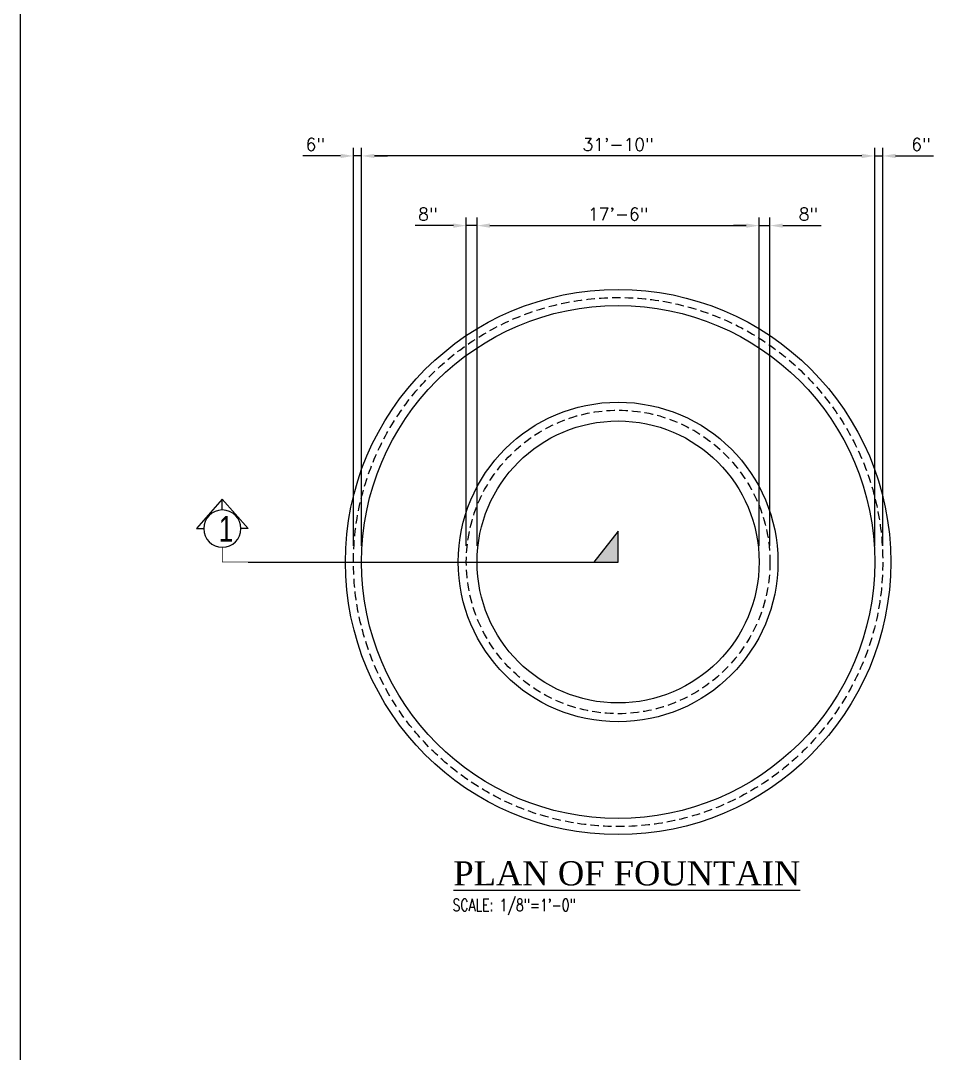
# Model space of a CAD drawing. Header units: inches. Extents: x 53036 to 54375, y -2788 to 288.
# Drawn here: x 53036 to 53729, y -1250 to -481 of the extents above; entities that cross this region are included whole.
import ezdxf
from ezdxf.enums import TextEntityAlignment as Align

# ---------------------------------------------------------------- set-up
doc = ezdxf.new("R2010")
doc.units = ezdxf.units.IN
doc.linetypes.add('HIDDEN', pattern=[9.525, 6.35, -3.175])
for name, color, linetype in [('A-TYP-DIM', 1, 'Continuous'), ('A-TYP-H-TEXT', 2, 'Continuous'), ('A-TYP-SEC-MARK', 5, 'Continuous'), ('dim', 2, 'Continuous'), ('water hatch', 121, 'Continuous')]:
    doc.layers.add(name, color=color, linetype=linetype)
doc.layers.add('WALL LT', color=3, linetype='Continuous', lineweight=25)
doc.styles.add('HADINGS', font='times.ttf')
doc.styles.add('rizwan', font='romans.shx', dxfattribs={"width": 0.75})
doc.styles.add('romans', font='romans.shx')
doc.styles.add('SEC-MARK', font='swisscl.ttf')
doc.dimstyles.new('STYLE-64', dxfattribs={"dimscale": 0, "dimtxt": 0.09375, "dimasz": 0.125, "dimexe": 0.0625, "dimexo": 0.0625, "dimgap": 0.03125, "dimtad": 1, "dimlfac": -1, "dimzin": 3, "dimdsep": 46, "dimlunit": 4, "dimtxsty": 'romans', "dimcen": 0.125, "dimdle": 4, "dimclrd": 1, "dimclre": 1, "dimclrt": 2, "dimadec": 0, "dimazin": 0, "dimtfac": 0.5, "dimtix": 1, "dimtmove": 2, "dimatfit": 3, "dimldrblk": 'ARC', "dimfxl": 0, "dimfrac": 1, "dimtolj": 1, "dimtzin": 3, "dimarcsym": 0})

# ---------------------------------------------------------------- blocks, each defined once
blk = doc.blocks.new('SEC-MARK')
at = {"layer": 'A-TYP-SEC-MARK', "color": 2, "linetype": 'Continuous'}
for p, q in [((0, 0.4881), (-0.201, 0.259)), ((0, 0.4881), (0.201, 0.259)), ((0, 0.4037), (0, 0.4881)), ((-0.201, 0.259), (-0.1447, 0.259)), ((0.201, 0.259), (0.1447, 0.259))]:
    blk.add_line(p, q, dxfattribs=at)
at = {"layer": 'A-TYP-SEC-MARK', "color": 2, "linetype": 'Continuous', "const_width": 0.005}
blk.add_lwpolyline([(0, 0.1142), (0, 0), (-0.2002, 0)], dxfattribs=at)
at = {"layer": 'A-TYP-SEC-MARK', "color": 2, "linetype": 'Continuous'}
blk.add_circle((0, 0.259), 0.1447, dxfattribs=at)
at = {"layer": 'A-TYP-SEC-MARK', "color": 2, "linetype": 'Continuous', "style": 'SEC-MARK'}
blk.add_attdef('A', text='', height=0.1992, dxfattribs=at).set_placement((0.0013, 0.2579), align=Align.MIDDLE_CENTER)
blk = doc.blocks.new('*D204')
at = {"layer": 'A-TYP-DIM', "color": 1, "lineweight": -2, "ltscale": 1.5, "transparency": 16777216}
for p, q in [((53290.27, -871.7), (53290.27, -575.3)), ((53672.27, -871.7), (53672.27, -575.3)), ((53662.67, -581.3), (53299.87, -581.3))]:
    blk.add_line(p, q, dxfattribs=at)
at = {"layer": 'A-TYP-DIM', "color": 1, "ltscale": 1.5, "transparency": 16777216}
for points in [[(53299.87, -579.7), (53299.87, -582.9), (53290.27, -581.3)], [(53662.67, -579.7), (53662.67, -582.9), (53672.27, -581.3)]]:
    blk.add_solid(points, dxfattribs=at)
at = {"layer": 'Defpoints', "color": 0, "ltscale": 1.5, "transparency": 16777216}
for p in [(53290.27, -581.3), (53290.27, -883.7), (53672.27, -883.7)]:
    blk.add_point(p, dxfattribs=at)
at = {"layer": 'A-TYP-DIM', "color": 2, "ltscale": 1.5, "transparency": 16777216, "insert": (53481.27, -572.72), "char_height": 9.375, "attachment_point": 5, "style": 'romans'}
blk.add_mtext('\\A1;31\'-10"', dxfattribs=at)
blk = doc.blocks.new('ARC')
at = {"layer": 'dim', "color": 0, "linetype": 'ByBlock', "ltscale": 1.5}
for p, q in [((0.144, 0), (-1.163, 0)), ((-0.416, -0.321), (0, 0))]:
    blk.add_line(p, q, dxfattribs=at)
at = {"layer": 'dim', "color": 0, "ltscale": 1.5}
for p, q in [((-0.407, 0.336), (-0.262, 0.434)), ((0, 0), (-0.407, 0.336)), ((-0.275, -0.425), (0, 0)), ((-0.262, 0.434), (0, 0)), ((-0.416, -0.321), (-0.275, -0.425))]:
    blk.add_line(p, q, dxfattribs=at)
blk = doc.blocks.new('*D205')
at = {"layer": 'A-TYP-DIM', "color": 1, "lineweight": -2, "ltscale": 1.5, "transparency": 16777216}
for p, q in [((53284.27, -871.7), (53284.27, -575.3)), ((53290.27, -871.7), (53290.27, -575.3)), ((53274.67, -581.3), (53246.57, -581.3)), ((53290.27, -581.3), (53284.27, -581.3)), ((53299.87, -581.3), (53309.47, -581.3))]:
    blk.add_line(p, q, dxfattribs=at)
at = {"layer": 'A-TYP-DIM', "color": 1, "ltscale": 1.5, "transparency": 16777216}
for points in [[(53274.67, -579.7), (53274.67, -582.9), (53284.27, -581.3)], [(53299.87, -579.7), (53299.87, -582.9), (53290.27, -581.3)]]:
    blk.add_solid(points, dxfattribs=at)
at = {"layer": 'Defpoints', "color": 0, "ltscale": 1.5, "transparency": 16777216}
for p in [(53290.27, -581.3), (53284.27, -883.7), (53290.27, -883.7)]:
    blk.add_point(p, dxfattribs=at)
at = {"layer": 'A-TYP-DIM', "color": 2, "ltscale": 1.5, "transparency": 16777216, "insert": (53255.82, -572.72), "char_height": 9.375, "attachment_point": 5, "style": 'romans'}
blk.add_mtext('\\A1;6"', dxfattribs=at)
blk = doc.blocks.new('*D206')
at = {"layer": 'A-TYP-DIM', "color": 1, "lineweight": -2, "ltscale": 1.5, "transparency": 16777216}
for p, q in [((53672.27, -871.7), (53672.27, -575.3)), ((53678.27, -871.7), (53678.27, -575.3)), ((53662.67, -581.3), (53653.07, -581.3)), ((53672.27, -581.3), (53678.27, -581.3)), ((53687.87, -581.3), (53715.97, -581.3))]:
    blk.add_line(p, q, dxfattribs=at)
at = {"layer": 'A-TYP-DIM', "color": 1, "ltscale": 1.5, "transparency": 16777216}
for points in [[(53662.67, -579.7), (53662.67, -582.9), (53672.27, -581.3)], [(53687.87, -579.7), (53687.87, -582.9), (53678.27, -581.3)]]:
    blk.add_solid(points, dxfattribs=at)
at = {"layer": 'Defpoints', "color": 0, "ltscale": 1.5, "transparency": 16777216}
for p in [(53672.27, -581.3), (53672.27, -883.7), (53678.27, -883.7)]:
    blk.add_point(p, dxfattribs=at)
at = {"layer": 'A-TYP-DIM', "color": 2, "ltscale": 1.5, "transparency": 16777216, "insert": (53706.72, -572.72), "char_height": 9.375, "attachment_point": 5, "style": 'romans'}
blk.add_mtext('\\A1;6"', dxfattribs=at)
blk = doc.blocks.new('*D207')
at = {"layer": 'A-TYP-DIM', "color": 1, "lineweight": -2, "ltscale": 1.5, "transparency": 16777216}
for p, q in [((53376.26, -871.66), (53376.26, -627.19)), ((53586.27, -871.66), (53586.27, -627.19)), ((53385.86, -633.19), (53576.67, -633.19))]:
    blk.add_line(p, q, dxfattribs=at)
at = {"layer": 'A-TYP-DIM', "color": 1, "ltscale": 1.5, "transparency": 16777216}
for points in [[(53385.86, -631.59), (53385.86, -634.79), (53376.26, -633.19)], [(53576.67, -631.59), (53576.67, -634.79), (53586.27, -633.19)]]:
    blk.add_solid(points, dxfattribs=at)
at = {"layer": 'Defpoints', "color": 0, "ltscale": 1.5, "transparency": 16777216}
for p in [(53586.27, -633.19), (53376.26, -883.66), (53586.27, -883.66)]:
    blk.add_point(p, dxfattribs=at)
at = {"layer": 'A-TYP-DIM', "color": 2, "ltscale": 1.5, "transparency": 16777216, "insert": (53481.27, -624.61), "char_height": 9.375, "attachment_point": 5, "style": 'romans'}
blk.add_mtext('\\A1;17\'-6"', dxfattribs=at)
blk = doc.blocks.new('*D208')
at = {"layer": 'A-TYP-DIM', "color": 1, "lineweight": -2, "ltscale": 1.5, "transparency": 16777216}
for p, q in [((53368.26, -871.66), (53368.26, -627.19)), ((53376.26, -871.66), (53376.26, -627.19)), ((53358.66, -633.19), (53330.11, -633.19)), ((53376.26, -633.19), (53368.26, -633.19)), ((53385.86, -633.19), (53395.46, -633.19))]:
    blk.add_line(p, q, dxfattribs=at)
at = {"layer": 'A-TYP-DIM', "color": 1, "ltscale": 1.5, "transparency": 16777216}
for points in [[(53358.66, -631.59), (53358.66, -634.79), (53368.26, -633.19)], [(53385.86, -631.59), (53385.86, -634.79), (53376.26, -633.19)]]:
    blk.add_solid(points, dxfattribs=at)
at = {"layer": 'Defpoints', "color": 0, "ltscale": 1.5, "transparency": 16777216}
for p in [(53368.26, -633.19), (53368.26, -883.66), (53376.26, -883.66)]:
    blk.add_point(p, dxfattribs=at)
at = {"layer": 'A-TYP-DIM', "color": 2, "ltscale": 1.5, "transparency": 16777216, "insert": (53339.59, -624.61), "char_height": 9.375, "attachment_point": 5, "style": 'romans'}
blk.add_mtext('\\A1;8"', dxfattribs=at)
blk = doc.blocks.new('*D209')
at = {"layer": 'A-TYP-DIM', "color": 1, "lineweight": -2, "ltscale": 1.5, "transparency": 16777216}
for p, q in [((53586.27, -871.66), (53586.27, -627.19)), ((53594.27, -871.66), (53594.27, -627.19)), ((53576.67, -633.19), (53567.07, -633.19)), ((53586.27, -633.19), (53594.27, -633.19)), ((53603.87, -633.19), (53632.42, -633.19))]:
    blk.add_line(p, q, dxfattribs=at)
at = {"layer": 'A-TYP-DIM', "color": 1, "ltscale": 1.5, "transparency": 16777216}
for points in [[(53576.67, -631.59), (53576.67, -634.79), (53586.27, -633.19)], [(53603.87, -631.59), (53603.87, -634.79), (53594.27, -633.19)]]:
    blk.add_solid(points, dxfattribs=at)
at = {"layer": 'Defpoints', "color": 0, "ltscale": 1.5, "transparency": 16777216}
for p in [(53594.27, -633.19), (53586.27, -883.66), (53594.27, -883.66)]:
    blk.add_point(p, dxfattribs=at)
at = {"layer": 'A-TYP-DIM', "color": 2, "ltscale": 1.5, "transparency": 16777216, "insert": (53622.94, -624.61), "char_height": 9.375, "attachment_point": 5, "style": 'romans'}
blk.add_mtext('\\A1;8"', dxfattribs=at)

msp = doc.modelspace()

# ---------------------------------------------------------------- hatches: boundary and pattern name
at = {"layer": 'water hatch'}
h = msp.add_hatch(color=1, dxfattribs=at)
h.dxf.hatch_style = 1
h.paths.add_polyline_path([(53481.26531837, -860.75605649), (53463.09340534, -883.69634797), (53481.26531837, -883.69634797)])

# ---------------------------------------------------------------- linework, layer by layer
for p, q in [((53481.26531837, -860.75605649), (53463.09340534, -883.69634797)), ((53481.26531837, -883.69634797), (53481.26531837, -860.75605649)), ((53205.82964807, -883.69634797), (53481.26531837, -883.69634797))]:
    msp.add_line(p, q)
at = {"layer": 'Defpoints'}
msp.add_lwpolyline([(53036.46519274, 288.43183376), (54374.7927487, 288.43183376), (54374.7927487, -2787.53940368), (53036.46519274, -2787.53940368)], close=True, dxfattribs=at)
at = {"layer": 'WALL LT'}
for centre, radius in [((53481.26531837, -883.69634797), 203), ((53481.26531837, -883.69634797), 191), ((53481.26531837, -883.65800243), 119.00615326), ((53481.26531837, -883.65800243), 105.00615326)]:
    msp.add_circle(centre, radius, dxfattribs=at)
at = {"layer": 'WALL LT', "color": 1, "linetype": 'HIDDEN'}
for centre, radius in [((53481.26531837, -883.69634797), 197), ((53481.26531837, -883.65800243), 113.00615326)]:
    msp.add_circle(centre, radius, dxfattribs=at)

# ---------------------------------------------------------------- block references
at = {"layer": 'A-TYP-SEC-MARK'}
ref = msp.add_blockref('SEC-MARK', (53186.60696073, -883.69634797), dxfattribs=dict(at, xscale=-96, yscale=96, zscale=96))
ref.add_attrib('A', '1', dxfattribs={"color": 2, "height": 19.125, "style": 'SEC-MARK'}).set_placement((53189.40220227, -858.94045835), align=Align.MIDDLE_CENTER)

# ---------------------------------------------------------------- texts
at = {"layer": 'A-TYP-H-TEXT', "color": 3, "style": 'HADINGS'}
msp.add_text('%%UPLAN OF FOUNTAIN', height=18, dxfattribs=at).set_placement((53358.61428296, -1124.48408357))
at = {"layer": 'A-TYP-H-TEXT', "style": 'rizwan', "width": 0.75}
msp.add_text('SCALE: 1/8"=1\'-0"', height=9, dxfattribs=at).set_placement((53358.02403509, -1143.58007282))

# ---------------------------------------------------------------- dimensions: what is measured, and where the dimension line sits
at = {"layer": 'A-TYP-DIM', "ltscale": 1.5}
for base, p1, p2, angle, override, picture, middle in [((53290.2653183683, -581.2978474734), (53284.2653183683, -883.6963479663), (53290.2653183683, -883.6963479663), 180, {"dimscale": 96, "dimtxt": 0.097656, "dimasz": 0.1, "dimexo": 0.125, "dimdec": 8, "dimlfac": 1, "dimtmove": 0, "dimatfit": 2}, '*D205', (53255.8153183683, -581.2978474734)), ((53672.2653183636, -581.2978474734), (53678.2653183636, -883.6963479663), (53672.2653183636, -883.6963479663), 0, {"dimscale": 96, "dimtxt": 0.097656, "dimasz": 0.1, "dimexo": 0.125, "dimdec": 8, "dimlfac": 1, "dimtmove": 0, "dimatfit": 2}, '*D206', (53706.7153183636, -581.2978474734)), ((53368.2591651, -633.19140511), (53376.2591651, -883.65800243), (53368.2591651, -883.65800243), 180, {"dimscale": 96, "dimtxt": 0.097656, "dimasz": 0.1, "dimexo": 0.125, "dimdec": 0, "dimlfac": 1, "dimtmove": 0, "dimatfit": 2}, '*D208', (53339.58595082, -633.19140511)), ((53594.27147163, -633.19140511), (53586.27147163, -883.65800243), (53594.27147163, -883.65800243), 0, {"dimscale": 96, "dimtxt": 0.097656, "dimasz": 0.1, "dimexo": 0.125, "dimdec": 0, "dimlfac": 1, "dimtmove": 0, "dimatfit": 2}, '*D209', (53622.94468591, -633.19140511))]:
    dim = msp.add_linear_dim(base=base, p1=p1, p2=p2, angle=angle, dimstyle='STYLE-64', override=override, dxfattribs=at)
    dim.commit()
    dim.dimension.update_dxf_attribs({"geometry": picture, "text_midpoint": middle, "dimtype": 160})
for base, p1, p2, override, picture, middle in [((53290.2653183683, -581.2978474734), (53672.2653183636, -883.6963479663), (53290.2653183683, -883.6963479663), {"dimscale": 96, "dimtxt": 0.097656, "dimasz": 0.1, "dimexo": 0.125, "dimdec": 8, "dimlfac": 1, "dimtmove": 0, "dimatfit": 2}, '*D204', (53481.2653183659, -572.7174903305)), ((53586.27147163, -633.19140511), (53376.2591651, -883.65800243), (53586.27147163, -883.65800243), {"dimscale": 96, "dimtxt": 0.097656, "dimasz": 0.1, "dimexo": 0.125, "dimdec": 0, "dimlfac": 1, "dimtmove": 0, "dimatfit": 2}, '*D207', (53481.26531837, -624.61104797))]:
    dim = msp.add_linear_dim(base=base, p1=p1, p2=p2, dimstyle='STYLE-64', override=override, dxfattribs=at)
    dim.commit()
    dim.dimension.update_dxf_attribs({"geometry": picture, "text_midpoint": middle})

doc.saveas('drawing.dxf')
